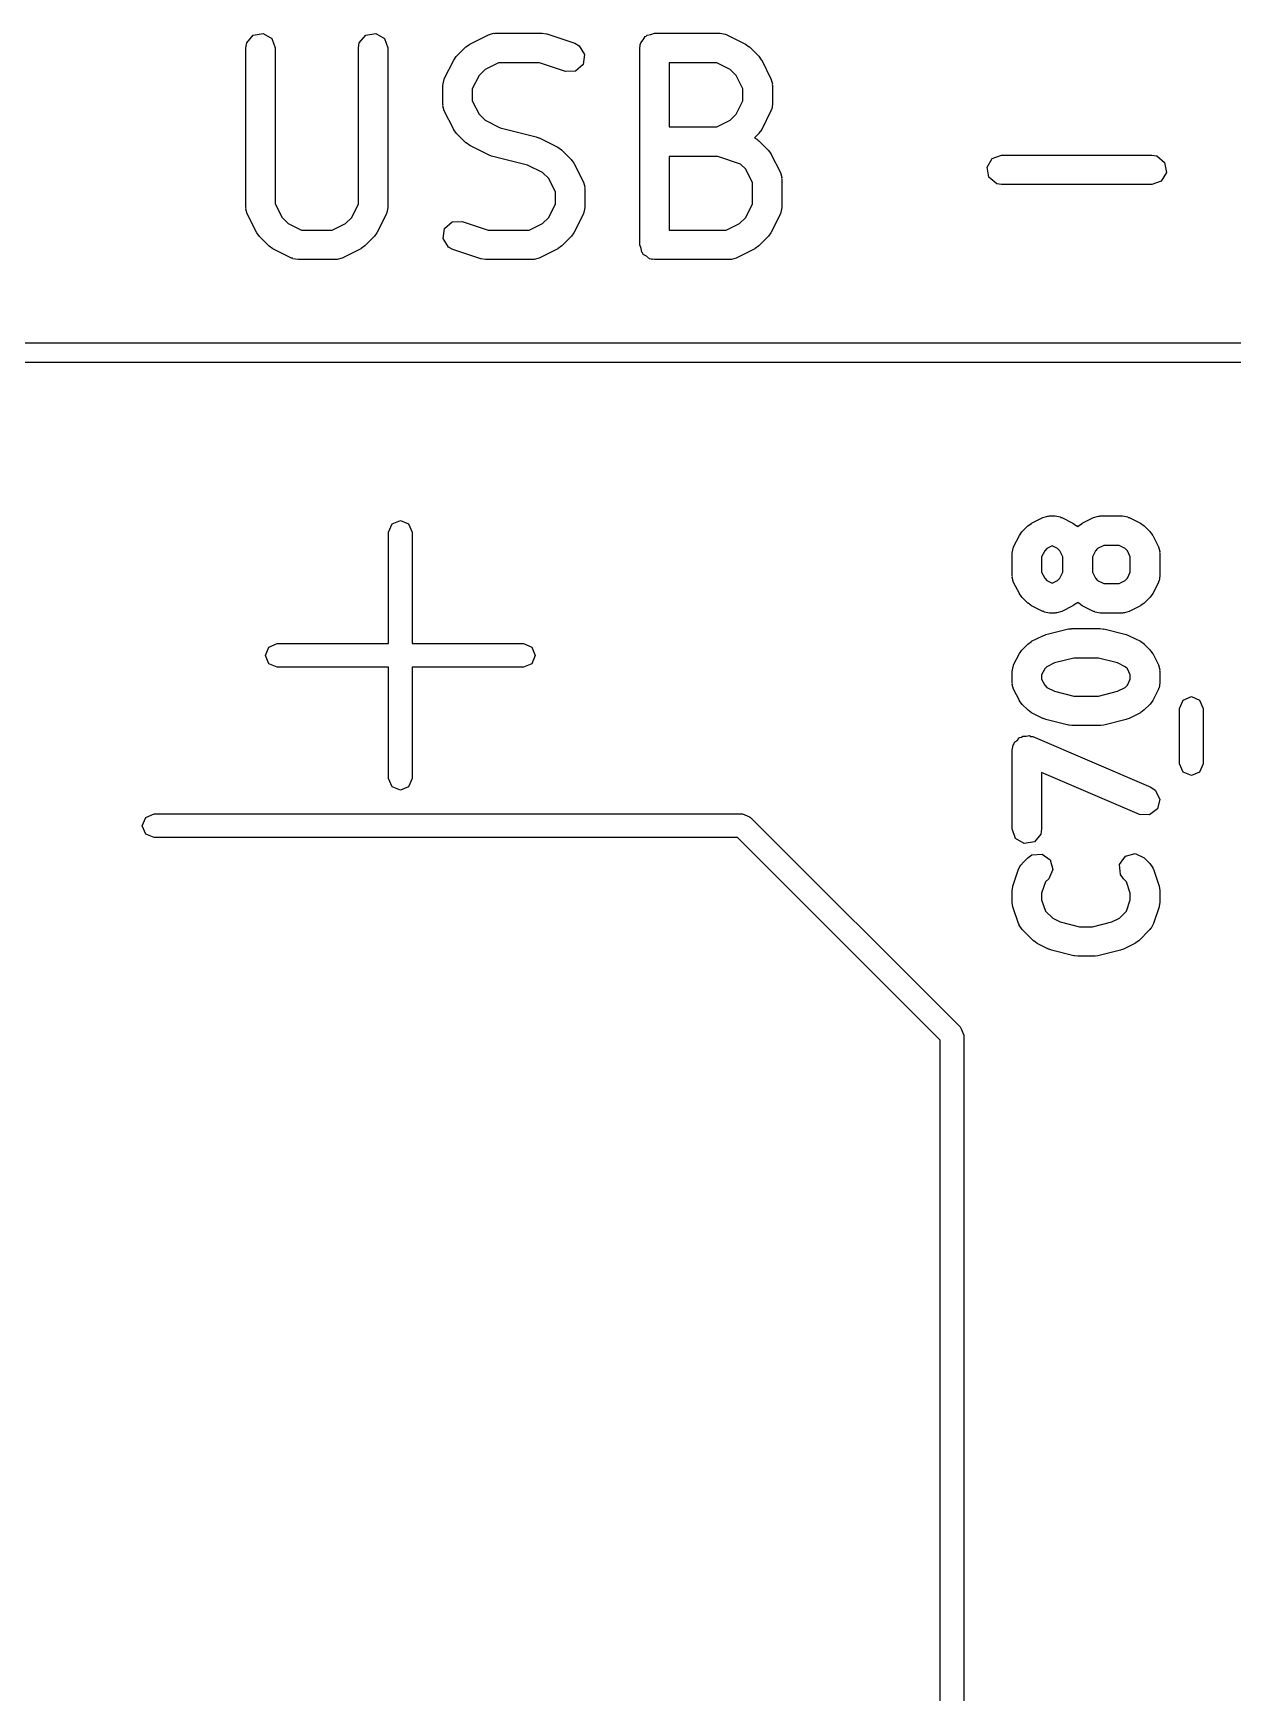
# Model space of a CAD drawing. Extents: x 59.1 to 150.6, y -119.5 to -80.2.
# Drawn here: x 128.1 to 134.19, y -88.81 to -80.38 of the extents above; entities that cross this region are included whole.
import ezdxf

# ---------------------------------------------------------------- set-up
doc = ezdxf.new("R2010")
doc.units = 0
doc.layers.add('BLACK', color=7, linetype='CONTINUOUS')

msp = doc.modelspace()

# ---------------------------------------------------------------- linework, layer by layer
at = {"layer": 'BLACK', "linetype": 'CONTINUOUS'}
for p, q in [((129.188, -80.4267), (129.221, -80.3874)), ((129.221, -80.3874), (129.271, -80.3785)), ((129.271, -80.3785), (129.316, -80.4042)), ((129.759, -80.4267), (129.792, -80.3874)), ((129.792, -80.3874), (129.843, -80.3785)), ((129.843, -80.3785), (129.887, -80.4042)), ((130.32, -80.4329), (130.415, -80.3853)), ((130.415, -80.3853), (130.44, -80.3779)), ((130.44, -80.3779), (130.445, -80.3789)), ((130.445, -80.3789), (130.449, -80.3774)), ((130.449, -80.3774), (130.687, -80.3774)), ((130.687, -80.3774), (130.709, -80.3813)), ((130.709, -80.3813), (130.711, -80.3812)), ((130.711, -80.3812), (130.853, -80.4288)), ((131.2, -80.4118), (131.21, -80.3949)), ((131.21, -80.3949), (131.216, -80.3926)), ((131.216, -80.3926), (131.221, -80.3874)), ((131.221, -80.3874), (131.24, -80.384)), ((131.24, -80.384), (131.258, -80.3774)), ((131.258, -80.3774), (131.592, -80.3774)), ((131.592, -80.3774), (131.617, -80.3819)), ((131.617, -80.3819), (131.621, -80.3848)), ((131.621, -80.3848), (131.625, -80.3853)), ((131.625, -80.3853), (131.72, -80.4329)), ((129.183, -80.4524), (129.188, -80.4267)), ((129.183, -81.2619), (129.183, -80.4524)), ((129.316, -80.4042), (129.333, -80.4524)), ((129.333, -80.4524), (129.333, -81.2442)), ((129.755, -80.4524), (129.759, -80.4267)), ((129.755, -81.2442), (129.755, -80.4524)), ((129.887, -80.4042), (129.905, -80.4524)), ((129.905, -80.4524), (129.905, -81.2619)), ((130.253, -80.4946), (130.301, -80.447)), ((130.301, -80.447), (130.319, -80.4341)), ((130.319, -80.4341), (130.32, -80.4329)), ((130.853, -80.4288), (130.876, -80.4413)), ((130.876, -80.4413), (130.903, -80.485)), ((130.903, -80.485), (130.896, -80.5357)), ((131.183, -80.4524), (131.185, -80.4426)), ((131.183, -81.4524), (131.183, -80.4524)), ((131.184, -80.4394), (131.186, -80.4365)), ((131.185, -80.4426), (131.184, -80.4394)), ((131.186, -80.4365), (131.188, -80.4267)), ((131.188, -80.4267), (131.2, -80.4118)), ((131.72, -80.4329), (131.738, -80.4463)), ((131.738, -80.4463), (131.74, -80.447)), ((131.74, -80.447), (131.788, -80.4946)), ((130.191, -80.6093), (130.239, -80.5141)), ((130.239, -80.5141), (130.252, -80.4961)), ((130.252, -80.4961), (130.253, -80.4946)), ((130.398, -80.5616), (130.368, -80.592)), ((130.467, -80.5274), (130.398, -80.5616)), ((130.675, -80.5274), (130.467, -80.5274)), ((130.806, -80.5712), (130.675, -80.5274)), ((130.896, -80.5357), (130.857, -80.5697)), ((131.333, -80.5274), (131.333, -80.8536)), ((131.574, -80.5274), (131.333, -80.5274)), ((131.642, -80.5616), (131.574, -80.5274)), ((131.673, -80.592), (131.642, -80.5616)), ((131.788, -80.4946), (131.8, -80.513)), ((131.8, -80.513), (131.802, -80.5141)), ((131.802, -80.5141), (131.849, -80.6093)), ((130.183, -80.6429), (130.188, -80.6172)), ((130.183, -80.7381), (130.183, -80.6429)), ((130.188, -80.6172), (130.191, -80.6138)), ((130.191, -80.6138), (130.191, -80.6093)), ((130.368, -80.592), (130.333, -80.6606)), ((130.857, -80.5697), (130.806, -80.5712)), ((131.707, -80.6606), (131.673, -80.592)), ((131.849, -80.6093), (131.857, -80.6343)), ((131.857, -80.6343), (131.856, -80.6386)), ((131.856, -80.6386), (131.857, -80.6429)), ((131.857, -80.6429), (131.857, -80.7381)), ((130.333, -80.6606), (130.333, -80.7204)), ((130.333, -80.7204), (130.368, -80.7889)), ((131.673, -80.7889), (131.707, -80.7204)), ((131.707, -80.7204), (131.707, -80.6606)), ((130.185, -80.7423), (130.183, -80.7381)), ((130.184, -80.7467), (130.185, -80.7423)), ((130.191, -80.7716), (130.184, -80.7467)), ((130.239, -80.8669), (130.191, -80.7716)), ((130.368, -80.7889), (130.398, -80.8193)), ((130.398, -80.8193), (130.475, -80.8578)), ((131.574, -80.8536), (131.642, -80.8193)), ((131.642, -80.8193), (131.673, -80.7889)), ((131.849, -80.7716), (131.802, -80.8669)), ((131.85, -80.7672), (131.849, -80.7716)), ((131.853, -80.7637), (131.85, -80.7672)), ((131.857, -80.7381), (131.853, -80.7637)), ((130.24, -80.868), (130.239, -80.8669)), ((130.253, -80.8864), (130.24, -80.868)), ((130.301, -80.934), (130.253, -80.8864)), ((130.475, -80.8578), (130.657, -80.9034)), ((130.657, -80.9034), (130.669, -80.9087)), ((131.333, -80.8536), (131.574, -80.8536)), ((131.788, -80.8864), (131.765, -80.9088)), ((131.802, -80.8669), (131.788, -80.8849)), ((131.788, -80.8849), (131.788, -80.8864)), ((130.302, -80.9347), (130.301, -80.934)), ((130.32, -80.948), (130.302, -80.9347)), ((130.415, -80.9957), (130.32, -80.948)), ((130.669, -80.9087), (130.673, -80.9091)), ((130.673, -80.9091), (130.768, -80.9567)), ((130.768, -80.9567), (130.786, -80.9701)), ((130.786, -80.9701), (130.788, -80.9708)), ((130.788, -80.9708), (130.835, -81.0184)), ((131.765, -80.9088), (131.781, -80.9174)), ((131.781, -80.9174), (131.783, -80.9213)), ((131.783, -80.9213), (131.788, -80.9232)), ((131.788, -80.9232), (131.835, -80.9708)), ((131.835, -80.9708), (131.848, -80.9891)), ((131.848, -80.9891), (131.849, -80.9903)), ((131.849, -80.9903), (131.897, -81.0855)), ((130.419, -80.9961), (130.415, -80.9957)), ((130.431, -81.0013), (130.419, -80.9961)), ((130.613, -81.047), (130.431, -81.0013)), ((130.69, -81.0854), (130.613, -81.047)), ((130.835, -81.0184), (130.848, -81.0368)), ((130.848, -81.0368), (130.849, -81.0379)), ((130.849, -81.0379), (130.897, -81.1331)), ((131.333, -81.0036), (131.333, -81.3774)), ((131.579, -81.0036), (131.333, -81.0036)), ((131.694, -81.0417), (131.579, -81.0036)), ((131.721, -81.0682), (131.694, -81.0417)), ((131.755, -81.1368), (131.721, -81.0682)), ((132.946, -81.0584), (132.972, -81.014)), ((132.955, -81.1089), (132.946, -81.0584)), ((132.972, -81.014), (133.02, -80.9964)), ((133.02, -80.9964), (133.782, -80.9964)), ((133.782, -80.9964), (133.808, -81.001)), ((133.808, -81.001), (133.847, -81.0339)), ((133.847, -81.0339), (133.856, -81.0845)), ((130.721, -81.1159), (130.69, -81.0854)), ((130.755, -81.1844), (130.721, -81.1159)), ((130.897, -81.1331), (130.904, -81.1581)), ((130.904, -81.1581), (130.903, -81.1625)), ((131.755, -81.2442), (131.755, -81.1368)), ((131.897, -81.0855), (131.904, -81.1105)), ((131.904, -81.1105), (131.903, -81.1148)), ((131.903, -81.1148), (131.905, -81.119)), ((131.905, -81.119), (131.905, -81.2619)), ((132.995, -81.1419), (132.955, -81.1089)), ((133.02, -81.1464), (132.995, -81.1419)), ((133.782, -81.1464), (133.02, -81.1464)), ((133.83, -81.1289), (133.782, -81.1464)), ((133.856, -81.0845), (133.83, -81.1289)), ((130.755, -81.2442), (130.755, -81.1844)), ((130.903, -81.1625), (130.905, -81.1667)), ((130.905, -81.1667), (130.905, -81.2619)), ((129.185, -81.2661), (129.183, -81.2619)), ((129.184, -81.2705), (129.185, -81.2661)), ((129.191, -81.2954), (129.184, -81.2705)), ((129.239, -81.3907), (129.191, -81.2954)), ((129.333, -81.2442), (129.368, -81.3127)), ((129.368, -81.3127), (129.398, -81.3431)), ((129.69, -81.3431), (129.721, -81.3127)), ((129.721, -81.3127), (129.755, -81.2442)), ((129.897, -81.2954), (129.849, -81.3907)), ((129.9, -81.2876), (129.897, -81.291)), ((129.897, -81.291), (129.897, -81.2954)), ((129.905, -81.2619), (129.9, -81.2876)), ((130.69, -81.3431), (130.721, -81.3127)), ((130.721, -81.3127), (130.755, -81.2442)), ((130.897, -81.2954), (130.849, -81.3907)), ((130.9, -81.2876), (130.897, -81.291)), ((130.897, -81.291), (130.897, -81.2954)), ((130.905, -81.2619), (130.9, -81.2876)), ((131.69, -81.3431), (131.721, -81.3127)), ((131.721, -81.3127), (131.755, -81.2442)), ((131.897, -81.2954), (131.849, -81.3907)), ((131.9, -81.2876), (131.897, -81.291)), ((131.897, -81.291), (131.897, -81.2954)), ((131.905, -81.2619), (131.9, -81.2876)), ((129.24, -81.3918), (129.239, -81.3907)), ((129.253, -81.4102), (129.24, -81.3918)), ((129.301, -81.4578), (129.253, -81.4102)), ((129.398, -81.3431), (129.467, -81.3774)), ((129.467, -81.3774), (129.622, -81.3774)), ((129.622, -81.3774), (129.69, -81.3431)), ((129.835, -81.4102), (129.788, -81.4578)), ((129.836, -81.4087), (129.835, -81.4102)), ((129.849, -81.3907), (129.836, -81.4087)), ((130.185, -81.4198), (130.192, -81.369)), ((130.192, -81.369), (130.231, -81.335)), ((130.231, -81.335), (130.282, -81.3336)), ((130.282, -81.3336), (130.413, -81.3774)), ((130.413, -81.3774), (130.622, -81.3774)), ((130.622, -81.3774), (130.69, -81.3431)), ((130.835, -81.4102), (130.788, -81.4578)), ((130.836, -81.4087), (130.835, -81.4102)), ((130.849, -81.3907), (130.836, -81.4087)), ((131.333, -81.3774), (131.622, -81.3774)), ((131.622, -81.3774), (131.69, -81.3431)), ((131.835, -81.4102), (131.788, -81.4578)), ((131.836, -81.4087), (131.835, -81.4102)), ((131.849, -81.3907), (131.836, -81.4087)), ((129.302, -81.4585), (129.301, -81.4578)), ((129.32, -81.4718), (129.302, -81.4585)), ((129.415, -81.5195), (129.32, -81.4718)), ((129.768, -81.4718), (129.673, -81.5195)), ((129.769, -81.4707), (129.768, -81.4718)), ((129.788, -81.4578), (129.769, -81.4707)), ((130.212, -81.4635), (130.185, -81.4198)), ((130.235, -81.4759), (130.212, -81.4635)), ((130.377, -81.5235), (130.235, -81.4759)), ((130.768, -81.4718), (130.673, -81.5195)), ((130.769, -81.4707), (130.768, -81.4718)), ((130.788, -81.4578), (130.769, -81.4707)), ((131.19, -81.4707), (131.183, -81.4524)), ((131.193, -81.4899), (131.19, -81.4707)), ((131.199, -81.4942), (131.193, -81.4899)), ((131.201, -81.5006), (131.199, -81.4942)), ((131.768, -81.4718), (131.673, -81.5195)), ((131.769, -81.4707), (131.768, -81.4718)), ((131.788, -81.4578), (131.769, -81.4707)), ((129.42, -81.52), (129.415, -81.5195)), ((129.423, -81.5229), (129.42, -81.52)), ((129.449, -81.5274), (129.423, -81.5229)), ((129.639, -81.5274), (129.449, -81.5274)), ((129.643, -81.5258), (129.639, -81.5274)), ((129.648, -81.5269), (129.643, -81.5258)), ((129.673, -81.5195), (129.648, -81.5269)), ((130.379, -81.5235), (130.377, -81.5235)), ((130.401, -81.5274), (130.379, -81.5235)), ((130.639, -81.5274), (130.401, -81.5274)), ((130.643, -81.5258), (130.639, -81.5274)), ((130.648, -81.5269), (130.643, -81.5258)), ((130.673, -81.5195), (130.648, -81.5269)), ((131.218, -81.5103), (131.201, -81.5006)), ((131.233, -81.5229), (131.218, -81.5103)), ((131.242, -81.5246), (131.233, -81.5229)), ((131.245, -81.5262), (131.242, -81.5246)), ((131.249, -81.5257), (131.245, -81.5262)), ((131.258, -81.5274), (131.249, -81.5257)), ((131.639, -81.5274), (131.258, -81.5274)), ((131.643, -81.5258), (131.639, -81.5274)), ((131.648, -81.5269), (131.643, -81.5258)), ((131.673, -81.5195), (131.648, -81.5269)), ((60, -81.95), (149, -81.95)), ((149, -82.05), (60, -82.05)), ((133.172, -82.8656), (133.229, -82.8371)), ((133.229, -82.8371), (133.254, -82.8296)), ((133.254, -82.8296), (133.258, -82.8307)), ((133.258, -82.8307), (133.263, -82.8291)), ((133.263, -82.8291), (133.291, -82.8291)), ((133.291, -82.8291), (133.317, -82.8337)), ((133.317, -82.8337), (133.32, -82.8365)), ((133.32, -82.8365), (133.325, -82.8371)), ((133.325, -82.8371), (133.382, -82.8656)), ((133.429, -82.8656), (133.486, -82.8371)), ((133.486, -82.8371), (133.511, -82.8296)), ((133.511, -82.8296), (133.516, -82.8307)), ((133.516, -82.8307), (133.52, -82.8291)), ((133.52, -82.8291), (133.634, -82.8291)), ((133.634, -82.8291), (133.66, -82.8337)), ((133.66, -82.8337), (133.663, -82.8365)), ((133.663, -82.8365), (133.668, -82.8371)), ((133.668, -82.8371), (133.725, -82.8656)), ((129.908, -82.912), (129.926, -82.8696)), ((129.908, -83.477), (129.908, -82.912)), ((129.926, -82.8696), (129.968, -82.852)), ((129.968, -82.852), (130.01, -82.8696)), ((130.01, -82.8696), (130.028, -82.912)), ((130.028, -82.912), (130.028, -83.477)), ((133.081, -82.9849), (133.11, -82.9277)), ((133.11, -82.9277), (133.123, -82.9097)), ((133.123, -82.9097), (133.124, -82.9083)), ((133.124, -82.9083), (133.153, -82.8797)), ((133.153, -82.8797), (133.171, -82.8668)), ((133.171, -82.8668), (133.172, -82.8656)), ((133.382, -82.8656), (133.4, -82.879)), ((133.4, -82.879), (133.401, -82.8797)), ((133.401, -82.8797), (133.406, -82.8838)), ((133.406, -82.8838), (133.41, -82.8797)), ((133.41, -82.8797), (133.428, -82.8668)), ((133.428, -82.8668), (133.429, -82.8656)), ((133.725, -82.8656), (133.743, -82.879)), ((133.743, -82.879), (133.744, -82.8797)), ((133.744, -82.8797), (133.773, -82.9083)), ((133.773, -82.9083), (133.786, -82.9266)), ((133.786, -82.9266), (133.787, -82.9277)), ((133.787, -82.9277), (133.816, -82.9849)), ((133.073, -83.0184), (133.078, -82.9928)), ((133.078, -82.9928), (133.081, -82.9893)), ((133.081, -82.9893), (133.081, -82.9849)), ((133.239, -83.0057), (133.223, -83.0361)), ((133.25, -82.9944), (133.239, -83.0057)), ((133.277, -82.9809), (133.25, -82.9944)), ((133.304, -82.9944), (133.277, -82.9809)), ((133.315, -83.0057), (133.304, -82.9944)), ((133.331, -83.0361), (133.315, -83.0057)), ((133.496, -83.0057), (133.481, -83.0361)), ((133.507, -82.9944), (133.496, -83.0057)), ((133.538, -82.9791), (133.507, -82.9944)), ((133.616, -82.9791), (133.538, -82.9791)), ((133.647, -82.9944), (133.616, -82.9791)), ((133.658, -83.0057), (133.647, -82.9944)), ((133.673, -83.0361), (133.658, -83.0057)), ((133.816, -82.9849), (133.823, -83.0099)), ((133.823, -83.0099), (133.822, -83.0142)), ((133.073, -83.1327), (133.073, -83.0184)), ((133.223, -83.0361), (133.223, -83.115)), ((133.331, -83.115), (133.331, -83.0361)), ((133.481, -83.0361), (133.481, -83.115)), ((133.673, -83.115), (133.673, -83.0361)), ((133.822, -83.0142), (133.823, -83.0184)), ((133.823, -83.0184), (133.823, -83.1327)), ((133.075, -83.1369), (133.073, -83.1327)), ((133.074, -83.1413), (133.075, -83.1369)), ((133.081, -83.1663), (133.074, -83.1413)), ((133.11, -83.2234), (133.081, -83.1663)), ((133.223, -83.115), (133.239, -83.1454)), ((133.239, -83.1454), (133.25, -83.1568)), ((133.25, -83.1568), (133.277, -83.1703)), ((133.277, -83.1703), (133.304, -83.1568)), ((133.304, -83.1568), (133.315, -83.1454)), ((133.315, -83.1454), (133.331, -83.115)), ((133.481, -83.115), (133.496, -83.1454)), ((133.496, -83.1454), (133.507, -83.1568)), ((133.507, -83.1568), (133.538, -83.172)), ((133.538, -83.172), (133.616, -83.172)), ((133.616, -83.172), (133.647, -83.1568)), ((133.647, -83.1568), (133.658, -83.1454)), ((133.658, -83.1454), (133.673, -83.115)), ((133.816, -83.1663), (133.787, -83.2234)), ((133.819, -83.1584), (133.816, -83.1618)), ((133.816, -83.1618), (133.816, -83.1663)), ((133.823, -83.1327), (133.819, -83.1584)), ((133.111, -83.2245), (133.11, -83.2234)), ((133.124, -83.2429), (133.111, -83.2245)), ((133.153, -83.2715), (133.124, -83.2429)), ((133.773, -83.2429), (133.744, -83.2715)), ((133.774, -83.2414), (133.773, -83.2429)), ((133.787, -83.2234), (133.774, -83.2414)), ((133.154, -83.2722), (133.153, -83.2715)), ((133.172, -83.2855), (133.154, -83.2722)), ((133.229, -83.3141), (133.172, -83.2855)), ((133.234, -83.3146), (133.229, -83.3141)), ((133.237, -83.3175), (133.234, -83.3146)), ((133.263, -83.322), (133.237, -83.3175)), ((133.291, -83.322), (133.263, -83.322)), ((133.295, -83.3205), (133.291, -83.322)), ((133.3, -83.3215), (133.295, -83.3205)), ((133.325, -83.3141), (133.3, -83.3215)), ((133.382, -83.2855), (133.325, -83.3141)), ((133.383, -83.2843), (133.382, -83.2855)), ((133.401, -83.2715), (133.383, -83.2843)), ((133.406, -83.2674), (133.401, -83.2715)), ((133.41, -83.2715), (133.406, -83.2674)), ((133.411, -83.2722), (133.41, -83.2715)), ((133.429, -83.2855), (133.411, -83.2722)), ((133.486, -83.3141), (133.429, -83.2855)), ((133.491, -83.3146), (133.486, -83.3141)), ((133.494, -83.3175), (133.491, -83.3146)), ((133.52, -83.322), (133.494, -83.3175)), ((133.634, -83.322), (133.52, -83.322)), ((133.638, -83.3205), (133.634, -83.322)), ((133.643, -83.3215), (133.638, -83.3205)), ((133.668, -83.3141), (133.643, -83.3215)), ((133.725, -83.2855), (133.668, -83.3141)), ((133.726, -83.2843), (133.725, -83.2855)), ((133.744, -83.2715), (133.726, -83.2843)), ((133.229, -83.4371), (133.242, -83.4334)), ((133.242, -83.4334), (133.245, -83.4314)), ((133.245, -83.4314), (133.359, -83.4028)), ((133.359, -83.4028), (133.374, -83.4018)), ((133.374, -83.4018), (133.377, -83.4006)), ((133.377, -83.4006), (133.52, -83.4006)), ((133.52, -83.4006), (133.535, -83.4032)), ((133.535, -83.4032), (133.538, -83.4028)), ((133.538, -83.4028), (133.652, -83.4314)), ((133.652, -83.4314), (133.664, -83.4367)), ((129.283, -83.537), (129.301, -83.4946)), ((129.301, -83.4946), (129.343, -83.477)), ((129.343, -83.477), (129.908, -83.477)), ((130.028, -83.477), (130.593, -83.477)), ((130.593, -83.477), (130.635, -83.4946)), ((130.635, -83.4946), (130.653, -83.537)), ((133.11, -83.5277), (133.123, -83.5097)), ((133.123, -83.5097), (133.124, -83.5083)), ((133.124, -83.5083), (133.153, -83.4797)), ((133.153, -83.4797), (133.171, -83.4668)), ((133.171, -83.4668), (133.172, -83.4656)), ((133.172, -83.4656), (133.229, -83.4371)), ((133.664, -83.4367), (133.668, -83.4371)), ((133.668, -83.4371), (133.725, -83.4656)), ((133.725, -83.4656), (133.743, -83.479)), ((133.743, -83.479), (133.744, -83.4797)), ((133.744, -83.4797), (133.773, -83.5083)), ((133.773, -83.5083), (133.786, -83.5266)), ((129.301, -83.5794), (129.283, -83.537)), ((129.343, -83.597), (129.301, -83.5794)), ((129.908, -83.597), (129.343, -83.597)), ((129.908, -84.162), (129.908, -83.597)), ((130.593, -83.597), (130.028, -83.597)), ((130.028, -83.597), (130.028, -84.162)), ((130.635, -83.5794), (130.593, -83.597)), ((130.653, -83.537), (130.635, -83.5794)), ((133.073, -83.6184), (133.078, -83.5928)), ((133.078, -83.5928), (133.081, -83.5893)), ((133.081, -83.5849), (133.11, -83.5277)), ((133.081, -83.5893), (133.081, -83.5849)), ((133.25, -83.5944), (133.239, -83.6057)), ((133.289, -83.5749), (133.25, -83.5944)), ((133.386, -83.5506), (133.289, -83.5749)), ((133.511, -83.5506), (133.386, -83.5506)), ((133.608, -83.5749), (133.511, -83.5506)), ((133.647, -83.5944), (133.608, -83.5749)), ((133.658, -83.6057), (133.647, -83.5944)), ((133.786, -83.5266), (133.787, -83.5277)), ((133.787, -83.5277), (133.816, -83.5849)), ((133.816, -83.5849), (133.823, -83.6099)), ((133.073, -83.6756), (133.073, -83.6184)), ((133.075, -83.6798), (133.073, -83.6756)), ((133.074, -83.6841), (133.075, -83.6798)), ((133.081, -83.7091), (133.074, -83.6841)), ((133.239, -83.6057), (133.223, -83.6361)), ((133.223, -83.6361), (133.223, -83.6579)), ((133.223, -83.6579), (133.239, -83.6883)), ((133.673, -83.6361), (133.658, -83.6057)), ((133.658, -83.6883), (133.673, -83.6579)), ((133.673, -83.6579), (133.673, -83.6361)), ((133.823, -83.6756), (133.819, -83.7012)), ((133.823, -83.6099), (133.822, -83.6142)), ((133.822, -83.6142), (133.823, -83.6184)), ((133.823, -83.6184), (133.823, -83.6756)), ((133.11, -83.7663), (133.081, -83.7091)), ((133.111, -83.7674), (133.11, -83.7663)), ((133.124, -83.7857), (133.111, -83.7674)), ((133.239, -83.6883), (133.25, -83.6996)), ((133.25, -83.6996), (133.289, -83.7191)), ((133.289, -83.7191), (133.386, -83.7434)), ((133.386, -83.7434), (133.511, -83.7434)), ((133.511, -83.7434), (133.608, -83.7191)), ((133.608, -83.7191), (133.647, -83.6996)), ((133.647, -83.6996), (133.658, -83.6883)), ((133.787, -83.7663), (133.774, -83.7843)), ((133.816, -83.7091), (133.787, -83.7663)), ((133.819, -83.7012), (133.816, -83.7047)), ((133.816, -83.7047), (133.816, -83.7091)), ((133.923, -83.8064), (133.941, -83.764)), ((133.941, -83.764), (133.983, -83.7464)), ((133.983, -83.7464), (134.025, -83.764)), ((134.025, -83.764), (134.043, -83.8064)), ((133.153, -83.8143), (133.124, -83.7857)), ((133.154, -83.815), (133.153, -83.8143)), ((133.172, -83.8284), (133.154, -83.815)), ((133.229, -83.8569), (133.172, -83.8284)), ((133.725, -83.8284), (133.668, -83.8569)), ((133.726, -83.8272), (133.725, -83.8284)), ((133.744, -83.8143), (133.726, -83.8272)), ((133.773, -83.7857), (133.744, -83.8143)), ((133.774, -83.7843), (133.773, -83.7857)), ((133.923, -84.0876), (133.923, -83.8064)), ((134.043, -83.8064), (134.043, -84.0876)), ((133.233, -83.8573), (133.229, -83.8569)), ((133.245, -83.8626), (133.233, -83.8573)), ((133.359, -83.8912), (133.245, -83.8626)), ((133.362, -83.8908), (133.359, -83.8912)), ((133.377, -83.8934), (133.362, -83.8908)), ((133.52, -83.8934), (133.377, -83.8934)), ((133.523, -83.8922), (133.52, -83.8934)), ((133.538, -83.8912), (133.523, -83.8922)), ((133.652, -83.8626), (133.538, -83.8912)), ((133.655, -83.8606), (133.652, -83.8626)), ((133.668, -83.8569), (133.655, -83.8606)), ((133.073, -84.0184), (133.078, -83.9928)), ((133.073, -84.4184), (133.073, -84.0184)), ((133.078, -83.9928), (133.084, -83.986)), ((133.084, -83.986), (133.086, -83.9774)), ((133.086, -83.9774), (133.1, -83.9669)), ((133.1, -83.9669), (133.111, -83.9535)), ((133.111, -83.9535), (133.12, -83.9519)), ((133.12, -83.9519), (133.127, -83.9466)), ((133.127, -83.9466), (133.144, -83.9476)), ((133.144, -83.9476), (133.161, -83.9446)), ((133.161, -83.9446), (133.169, -83.949)), ((133.169, -83.949), (133.178, -83.9495)), ((133.178, -83.9495), (133.778, -84.2066)), ((133.941, -84.13), (133.923, -84.0876)), ((134.043, -84.0876), (134.025, -84.13)), ((129.926, -84.2044), (129.908, -84.162)), ((130.028, -84.162), (130.01, -84.2044)), ((133.719, -84.3445), (133.223, -84.1322)), ((133.223, -84.1322), (133.223, -84.4184)), ((133.983, -84.1476), (133.941, -84.13)), ((134.025, -84.13), (133.983, -84.1476)), ((129.968, -84.222), (129.926, -84.2044)), ((130.01, -84.2044), (129.968, -84.222)), ((133.778, -84.2066), (133.8, -84.2209)), ((133.8, -84.2209), (133.823, -84.2667)), ((133.823, -84.2667), (133.811, -84.3166)), ((128.658, -84.402), (128.676, -84.3596)), ((128.676, -84.3596), (128.718, -84.342)), ((128.718, -84.342), (131.704, -84.342)), ((131.704, -84.342), (131.74, -84.3572)), ((131.74, -84.3572), (131.746, -84.3596)), ((131.746, -84.3596), (132.81, -85.424)), ((133.77, -84.3474), (133.719, -84.3445)), ((133.811, -84.3166), (133.77, -84.3474)), ((128.676, -84.4444), (128.658, -84.402)), ((128.718, -84.462), (128.676, -84.4444)), ((133.091, -84.4666), (133.073, -84.4184)), ((133.219, -84.4441), (133.186, -84.4834)), ((133.223, -84.4184), (133.219, -84.4441)), ((131.679, -84.462), (128.718, -84.462)), ((132.708, -85.4913), (131.679, -84.462)), ((133.135, -84.4923), (133.091, -84.4666)), ((133.186, -84.4834), (133.135, -84.4923)), ((133.106, -84.6233), (133.118, -84.6004)), ((133.118, -84.6004), (133.122, -84.598)), ((133.122, -84.598), (133.124, -84.594)), ((133.124, -84.594), (133.153, -84.5654)), ((133.153, -84.5654), (133.174, -84.5505)), ((133.174, -84.5505), (133.225, -84.546)), ((133.225, -84.546), (133.267, -84.5754)), ((133.267, -84.5754), (133.28, -84.625)), ((133.619, -84.599), (133.648, -84.557)), ((133.623, -84.6501), (133.619, -84.599)), ((133.648, -84.557), (133.698, -84.5437)), ((133.698, -84.5437), (133.744, -84.5654)), ((133.744, -84.5654), (133.773, -84.594)), ((133.773, -84.594), (133.788, -84.6153)), ((133.077, -84.709), (133.106, -84.6233)), ((133.243, -84.6875), (133.223, -84.7449)), ((133.259, -84.6715), (133.243, -84.6875)), ((133.28, -84.625), (133.259, -84.6715)), ((133.638, -84.6715), (133.623, -84.6501)), ((133.654, -84.6875), (133.638, -84.6715)), ((133.673, -84.7449), (133.654, -84.6875)), ((133.788, -84.6153), (133.788, -84.6198)), ((133.788, -84.6198), (133.791, -84.6233)), ((133.791, -84.6233), (133.82, -84.709)), ((133.073, -84.7327), (133.077, -84.7106)), ((133.073, -84.7899), (133.073, -84.7327)), ((133.077, -84.7106), (133.077, -84.709)), ((133.223, -84.7449), (133.223, -84.7777)), ((133.223, -84.7777), (133.243, -84.8351)), ((133.654, -84.8351), (133.673, -84.7777)), ((133.673, -84.7777), (133.673, -84.7449)), ((133.82, -84.709), (133.823, -84.7312)), ((133.823, -84.7312), (133.823, -84.7327)), ((133.823, -84.7327), (133.823, -84.7899)), ((133.074, -84.7914), (133.073, -84.7899)), ((133.077, -84.8136), (133.074, -84.7914)), ((133.106, -84.8993), (133.077, -84.8136)), ((133.243, -84.8351), (133.279, -84.8711)), ((133.618, -84.8711), (133.654, -84.8351)), ((133.82, -84.8136), (133.791, -84.8993)), ((133.823, -84.7899), (133.82, -84.8119)), ((133.82, -84.8119), (133.82, -84.8136)), ((133.109, -84.9028), (133.106, -84.8993)), ((133.109, -84.9073), (133.109, -84.9028)), ((133.124, -84.9286), (133.109, -84.9073)), ((133.181, -84.9857), (133.124, -84.9286)), ((133.279, -84.8711), (133.317, -84.8905)), ((133.317, -84.8905), (133.415, -84.9149)), ((133.415, -84.9149), (133.482, -84.9149)), ((133.482, -84.9149), (133.579, -84.8905)), ((133.579, -84.8905), (133.618, -84.8711)), ((133.773, -84.9286), (133.716, -84.9857)), ((133.775, -84.9245), (133.773, -84.9286)), ((133.779, -84.9222), (133.775, -84.9245)), ((133.791, -84.8993), (133.779, -84.9222)), ((133.183, -84.9864), (133.181, -84.9857)), ((133.201, -84.9998), (133.183, -84.9864)), ((133.258, -85.0284), (133.201, -84.9998)), ((133.261, -85.0288), (133.258, -85.0284)), ((133.273, -85.034), (133.261, -85.0288)), ((133.387, -85.0626), (133.273, -85.034)), ((133.624, -85.034), (133.509, -85.0626)), ((133.627, -85.0321), (133.624, -85.034)), ((133.639, -85.0284), (133.627, -85.0321)), ((133.696, -84.9998), (133.639, -85.0284)), ((133.697, -84.9986), (133.696, -84.9998)), ((133.716, -84.9857), (133.697, -84.9986)), ((133.391, -85.0623), (133.387, -85.0626)), ((133.406, -85.0649), (133.391, -85.0623)), ((133.491, -85.0649), (133.406, -85.0649)), ((133.495, -85.0637), (133.491, -85.0649)), ((133.509, -85.0626), (133.495, -85.0637)), ((132.81, -85.424), (132.814, -85.4326)), ((132.814, -85.4326), (132.828, -85.4664)), ((132.708, -94.862), (132.708, -85.4913)), ((132.828, -85.4664), (132.828, -94.922))]:
    msp.add_line(p, q, dxfattribs=at)

doc.saveas('drawing.dxf')
